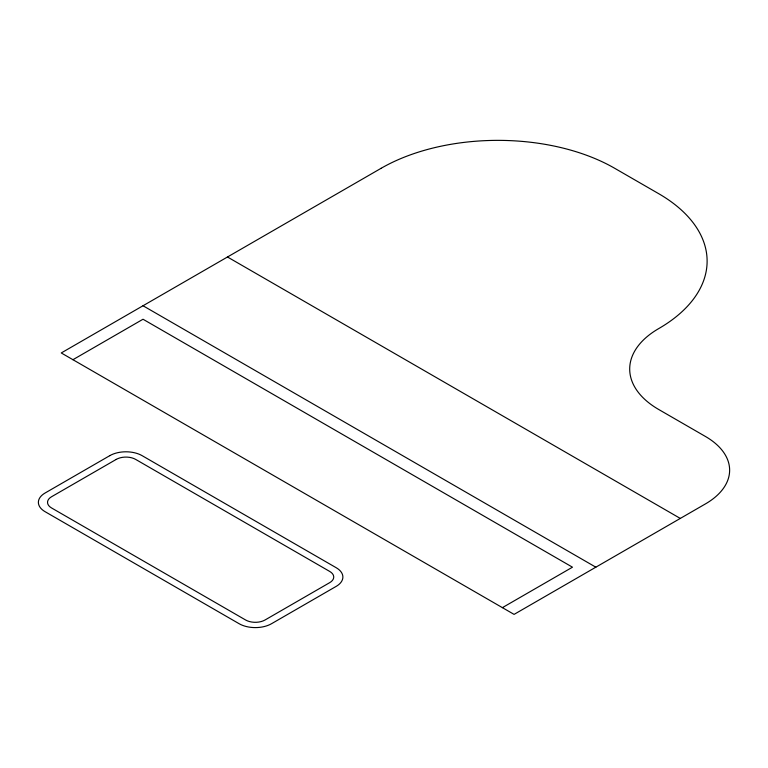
<?xml version="1.0" encoding="UTF-8"?>
<svg xmlns="http://www.w3.org/2000/svg" width="768" height="768" viewBox="0 0 768 768"><rect width="100%" height="100%" fill="white"/><g stroke="black" fill="none" stroke-linecap="round" stroke-linejoin="round"><path stroke-width="1.15" d="M72.941 359.702L143.021 319.238L572.477 567.187L502.397 607.651M227.472 256.992L680.294 518.429M143.021 305.75L595.843 567.187M381.11 168.298L61.258 352.954L514.08 614.39L705.446 503.904A82.589 47.683 0 0 0 705.446 436.474L658.733 409.498A99.11 57.216 0 0 1 658.733 328.579A165.178 95.366 0 0 0 658.733 193.709L614.707 168.298A165.178 95.366 0 0 0 381.11 168.298M109.776 455.664L45.091 493.008A22.867 13.2 0 0 0 45.091 511.69L239.155 623.731A22.867 13.2 0 0 0 271.498 623.731L336.182 586.378A22.867 13.2 0 0 0 336.182 567.706L142.118 455.664A22.867 13.2 0 0 0 109.776 455.664M116.246 459.398L51.552 496.742A13.718 7.92 0 0 0 51.552 507.955L245.626 619.997A13.718 7.92 0 0 0 265.027 619.997L329.722 582.643A13.718 7.92 0 0 0 329.722 571.44L135.648 459.398A13.718 7.92 0 0 0 116.246 459.398"/></g></svg>
